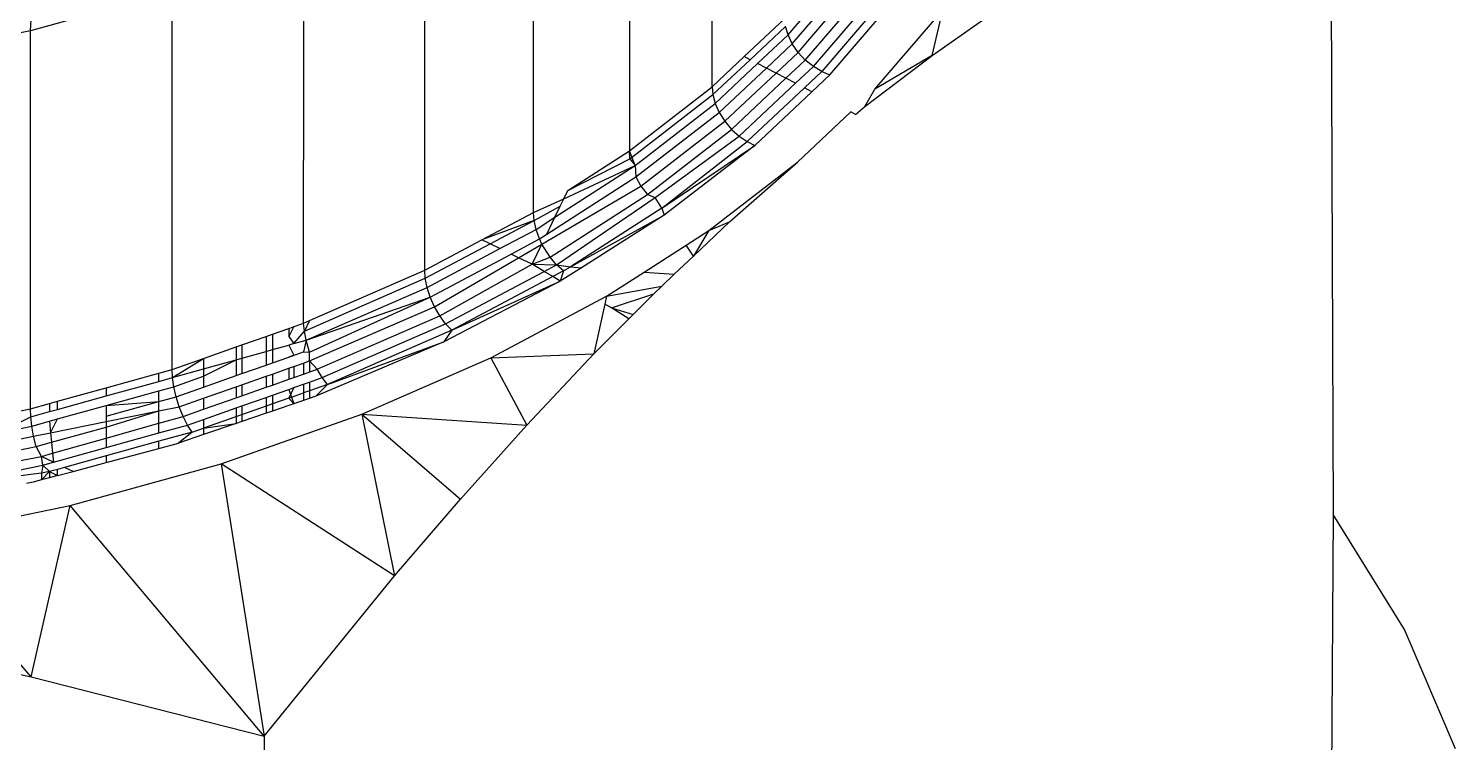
# Model space of a CAD drawing. Header units: millimetres. Extents: x 153 to 4750, y 92 to 3343.
# Drawn here: x 4268.25 to 4275.19, y 1670.37 to 1673.84 of the extents above; entities that cross this region are included whole.
import ezdxf

# ---------------------------------------------------------------- set-up
doc = ezdxf.new("R2010")
doc.units = ezdxf.units.MM

msp = doc.modelspace()

# ---------------------------------------------------------------- linework, layer by layer
for p, q in [((4271.5785, 1673.5557), (4271.5785, 1675.3928)), ((4271.1752, 1675.0806), (4271.1752, 1673.2434)), ((4274.5843, 1674.8133), (4274.597, 1671.4763)), ((4270.709, 1672.9441), (4270.709, 1674.7812)), ((4268.2635, 1673.8277), (4268.3019, 1674.4702)), ((4270.1808, 1672.6633), (4270.1808, 1674.5004)), ((4269.5909, 1672.4061), (4269.5934, 1674.2441)), ((4271.9469, 1673.8075), (4272.2568, 1674.1692)), ((4271.9672, 1673.7644), (4272.278, 1674.1273)), ((4271.9956, 1673.7227), (4272.3078, 1674.0871)), ((4272.0306, 1673.685), (4272.3444, 1674.0513)), ((4268.9519, 1674.0181), (4268.2635, 1673.8277)), ((4268.9519, 1672.181), (4268.9519, 1674.0181)), ((4272.0698, 1673.6535), (4272.3855, 1674.022)), ((4272.4281, 1674.0003), (4272.1104, 1673.6296)), ((4272.1502, 1673.6135), (4272.4697, 1673.9864)), ((4272.369, 1673.5435), (4272.6987, 1673.9284)), ((4272.6474, 1673.7073), (4272.9733, 1673.9358)), ((4272.6474, 1673.7073), (4272.6987, 1673.9284)), ((4268.2635, 1673.8277), (4267.5373, 1673.6772)), ((4268.2635, 1671.9906), (4268.2635, 1673.8277)), ((4271.9316, 1673.8875), (4271.7341, 1673.7019)), ((4271.9352, 1673.8492), (4271.7627, 1673.6871)), ((4271.9469, 1673.8075), (4271.9352, 1673.8492)), ((4271.9469, 1673.8075), (4271.7989, 1673.6683)), ((4271.9672, 1673.7644), (4271.8414, 1673.6462)), ((4271.9672, 1673.7644), (4271.9469, 1673.8075)), ((4271.9956, 1673.7227), (4271.9672, 1673.7644)), ((4271.7341, 1673.7019), (4271.5785, 1673.5557)), ((4271.7627, 1673.6871), (4271.5819, 1673.5172)), ((4271.7627, 1673.6871), (4271.7341, 1673.7019)), ((4271.9956, 1673.7227), (4271.8883, 1673.6219)), ((4272.0306, 1673.685), (4271.9367, 1673.5968)), ((4272.0306, 1673.685), (4271.9956, 1673.7227)), ((4272.0698, 1673.6535), (4272.0306, 1673.685)), ((4272.3205, 1673.4588), (4272.6474, 1673.7073)), ((4272.6474, 1673.7073), (4272.369, 1673.5435)), ((4271.7989, 1673.6683), (4271.593, 1673.4748)), ((4271.8414, 1673.6462), (4271.6122, 1673.4308)), ((4271.8883, 1673.6219), (4271.6391, 1673.3876)), ((4271.8414, 1673.6462), (4271.7989, 1673.6683)), ((4271.8883, 1673.6219), (4271.8414, 1673.6462)), ((4271.9367, 1673.5968), (4271.8883, 1673.6219)), ((4272.0698, 1673.6535), (4271.9835, 1673.5725)), ((4272.1104, 1673.6296), (4272.0261, 1673.5504)), ((4272.0628, 1673.5313), (4272.1502, 1673.6135)), ((4272.1104, 1673.6296), (4272.0698, 1673.6535)), ((4272.1104, 1673.6296), (4272.1502, 1673.6135)), ((4271.1752, 1673.2434), (4271.5785, 1673.5557)), ((4271.5785, 1673.5557), (4271.5819, 1673.5172)), ((4271.9367, 1673.5968), (4271.6722, 1673.3481)), ((4271.9835, 1673.5725), (4271.7092, 1673.3147)), ((4272.0261, 1673.5504), (4271.7477, 1673.2887)), ((4271.9835, 1673.5725), (4271.9367, 1673.5968)), ((4272.0628, 1673.5313), (4272.0261, 1673.5504)), ((4272.3205, 1673.4588), (4272.369, 1673.5435)), ((4271.1784, 1673.2048), (4271.5819, 1673.5172)), ((4271.2028, 1673.1728), (4271.593, 1673.4748)), ((4271.5819, 1673.5172), (4271.593, 1673.4748)), ((4271.593, 1673.4748), (4271.6122, 1673.4308)), ((4271.7854, 1673.2705), (4272.0628, 1673.5313)), ((4271.2067, 1673.1169), (4271.6122, 1673.4308)), ((4271.6122, 1673.4308), (4271.6391, 1673.3876)), ((4271.9923, 1673.1895), (4272.2517, 1673.4333)), ((4272.2748, 1673.4213), (4272.2517, 1673.4333)), ((4272.2748, 1673.4213), (4272.3205, 1673.4588)), ((4271.2319, 1673.0724), (4271.6391, 1673.3876)), ((4271.2628, 1673.0312), (4271.6722, 1673.3481)), ((4271.6391, 1673.3876), (4271.6722, 1673.3481)), ((4271.6722, 1673.3481), (4271.7092, 1673.3147)), ((4271.3008, 1673.0168), (4271.7092, 1673.3147)), ((4271.334, 1672.9661), (4271.7477, 1673.2887)), ((4271.334, 1672.9661), (4271.7854, 1673.2705)), ((4271.7854, 1673.2705), (4271.3446, 1672.931)), ((4271.7092, 1673.3147), (4271.7477, 1673.2887)), ((4271.7477, 1673.2887), (4271.7854, 1673.2705)), ((4270.8761, 1673.0514), (4271.1752, 1673.2434)), ((4270.8761, 1673.0514), (4271.1784, 1673.2048)), ((4271.2028, 1673.1728), (4271.1752, 1673.2434)), ((4271.1784, 1673.2048), (4271.1752, 1673.2434)), ((4271.1784, 1673.2048), (4271.2028, 1673.1728)), ((4270.8134, 1672.9212), (4271.2028, 1673.1728)), ((4270.8566, 1673.0108), (4271.2028, 1673.1728)), ((4271.2028, 1673.1728), (4271.2067, 1673.1169)), ((4271.5622, 1672.8565), (4271.9923, 1673.1895)), ((4271.6627, 1672.8984), (4271.9923, 1673.1895)), ((4270.7506, 1672.7909), (4271.2319, 1673.0724)), ((4270.7737, 1672.8388), (4271.2067, 1673.1169)), ((4271.2067, 1673.1169), (4271.2319, 1673.0724)), ((4271.2319, 1673.0724), (4271.2628, 1673.0312)), ((4270.709, 1672.9441), (4270.8566, 1673.0108)), ((4270.7896, 1672.7273), (4271.2628, 1673.0312)), ((4270.8215, 1672.6902), (4271.3008, 1673.0168)), ((4270.8391, 1672.9745), (4270.8566, 1673.0108)), ((4270.8566, 1673.0108), (4270.8761, 1673.0514)), ((4271.2628, 1673.0312), (4271.3008, 1673.0168)), ((4271.334, 1672.9661), (4271.3008, 1673.0168)), ((4270.4583, 1672.8108), (4270.709, 1672.9441)), ((4270.712, 1672.9052), (4270.709, 1672.9441)), ((4270.712, 1672.9052), (4270.8391, 1672.9745)), ((4270.7215, 1672.8618), (4270.8134, 1672.9212)), ((4270.7737, 1672.8388), (4270.8134, 1672.9212)), ((4270.8134, 1672.9212), (4270.8391, 1672.9745)), ((4271.334, 1672.9661), (4270.8894, 1672.6797)), ((4270.8894, 1672.6797), (4271.3446, 1672.931)), ((4271.3446, 1672.931), (4270.942, 1672.676)), ((4271.334, 1672.9661), (4271.3446, 1672.931)), ((4270.712, 1672.9052), (4270.4583, 1672.8108)), ((4270.4982, 1672.7916), (4270.712, 1672.9052)), ((4270.546, 1672.7685), (4270.7215, 1672.8618)), ((4270.7215, 1672.8618), (4270.712, 1672.9052)), ((4270.738, 1672.8159), (4270.7215, 1672.8618)), ((4271.4521, 1672.7858), (4271.5622, 1672.8565)), ((4271.487, 1672.7325), (4271.6627, 1672.8984)), ((4271.5622, 1672.8565), (4271.487, 1672.7325)), ((4271.5622, 1672.8565), (4271.6627, 1672.8984)), ((4270.1808, 1672.6633), (4270.4583, 1672.8108)), ((4270.1834, 1672.6243), (4270.4982, 1672.7916)), ((4270.4982, 1672.7916), (4270.4583, 1672.8108)), ((4270.546, 1672.7685), (4270.4982, 1672.7916)), ((4270.6, 1672.7425), (4270.738, 1672.8159)), ((4270.6368, 1672.7247), (4270.7506, 1672.7909)), ((4270.7033, 1672.6926), (4270.7506, 1672.7909)), ((4270.738, 1672.8159), (4270.7737, 1672.8388)), ((4270.7506, 1672.7909), (4270.738, 1672.8159)), ((4270.7896, 1672.7273), (4270.7506, 1672.7909)), ((4271.2479, 1672.6547), (4271.4521, 1672.7858)), ((4271.487, 1672.7325), (4271.4521, 1672.7858)), ((4270.192, 1672.5804), (4270.546, 1672.7685)), ((4270.2069, 1672.5335), (4270.6, 1672.7425)), ((4270.2278, 1672.4865), (4270.6368, 1672.7247)), ((4270.6368, 1672.7247), (4270.6, 1672.7425)), ((4270.7033, 1672.6926), (4270.6368, 1672.7247)), ((4270.7033, 1672.6926), (4270.7896, 1672.7273)), ((4270.8215, 1672.6902), (4270.7896, 1672.7273)), ((4271.487, 1672.7325), (4271.3938, 1672.6445)), ((4269.6201, 1672.4187), (4270.1808, 1672.6633)), ((4270.1834, 1672.6243), (4270.1808, 1672.6633)), ((4270.2533, 1672.4423), (4270.7033, 1672.6926)), ((4270.2821, 1672.4035), (4270.7608, 1672.6579)), ((4270.7033, 1672.6926), (4270.8215, 1672.6902)), ((4270.7608, 1672.6579), (4270.7033, 1672.6926)), ((4270.7608, 1672.6579), (4270.8215, 1672.6902)), ((4270.8026, 1672.6328), (4270.7608, 1672.6579)), ((4270.8546, 1672.6604), (4270.8026, 1672.6328)), ((4270.8546, 1672.6604), (4270.8215, 1672.6902)), ((4270.8215, 1672.6902), (4270.8894, 1672.6797)), ((4270.942, 1672.676), (4270.839, 1672.6108)), ((4270.8546, 1672.6604), (4270.839, 1672.6108)), ((4270.8546, 1672.6604), (4270.8894, 1672.6797)), ((4270.8894, 1672.6797), (4270.942, 1672.676)), ((4271.0649, 1672.5372), (4271.2479, 1672.6547)), ((4271.2479, 1672.6547), (4271.3938, 1672.6445)), ((4271.3938, 1672.6445), (4271.3324, 1672.5866)), ((4269.5957, 1672.3679), (4270.1834, 1672.6243)), ((4269.6033, 1672.3235), (4270.192, 1672.5804)), ((4270.192, 1672.5804), (4270.1834, 1672.6243)), ((4270.2069, 1672.5335), (4270.192, 1672.5804)), ((4270.839, 1672.6108), (4270.2726, 1672.3158)), ((4270.8026, 1672.6328), (4270.312, 1672.372)), ((4270.312, 1672.372), (4270.839, 1672.6108)), ((4270.839, 1672.6108), (4270.8026, 1672.6328)), ((4271.0649, 1672.5372), (4271.3324, 1672.5866)), ((4271.2946, 1672.5486), (4271.3324, 1672.5866)), ((4269.6033, 1672.3235), (4270.2069, 1672.5335)), ((4269.6201, 1672.2658), (4270.2069, 1672.5335)), ((4270.2278, 1672.4865), (4270.2069, 1672.5335)), ((4270.5014, 1672.2377), (4271.0649, 1672.5372)), ((4271.0649, 1672.5372), (4271.0562, 1672.4979)), ((4271.0878, 1672.4804), (4271.2946, 1672.5486)), ((4271.1946, 1672.4484), (4271.2946, 1672.5486)), ((4269.6201, 1672.2226), (4270.2278, 1672.4865)), ((4269.6571, 1672.1822), (4270.2533, 1672.4423)), ((4270.2533, 1672.4423), (4270.2278, 1672.4865)), ((4270.2821, 1672.4035), (4270.2533, 1672.4423)), ((4271.0562, 1672.4979), (4271.0033, 1672.2566)), ((4271.0878, 1672.4804), (4271.0562, 1672.4979)), ((4271.0878, 1672.4804), (4271.1946, 1672.4484)), ((4271.173, 1672.4268), (4271.0878, 1672.4804)), ((4271.173, 1672.4268), (4271.1946, 1672.4484)), ((4269.4396, 1672.3528), (4269.5194, 1672.3809)), ((4269.5194, 1672.3809), (4269.5909, 1672.4061)), ((4269.5446, 1672.3898), (4269.5194, 1672.341)), ((4269.5194, 1672.3809), (4269.5194, 1672.341)), ((4269.5446, 1672.3071), (4269.5957, 1672.3679)), ((4269.5909, 1672.4061), (4269.6201, 1672.4187)), ((4269.5957, 1672.3679), (4269.5909, 1672.4061)), ((4269.6201, 1672.4187), (4269.5957, 1672.3679)), ((4269.6033, 1672.3235), (4269.5957, 1672.3679)), ((4269.6823, 1672.1419), (4270.2821, 1672.4035)), ((4270.312, 1672.372), (4269.7085, 1672.1087)), ((4270.312, 1672.372), (4270.2726, 1672.3158)), ((4270.312, 1672.372), (4270.2821, 1672.4035)), ((4271.0033, 1672.2566), (4271.173, 1672.4268)), ((4269.2637, 1672.2909), (4269.2919, 1672.3008)), ((4269.2919, 1672.3008), (4269.4089, 1672.342)), ((4269.2919, 1672.3008), (4269.2919, 1672.2363)), ((4269.4089, 1672.342), (4269.4396, 1672.3528)), ((4269.4089, 1672.342), (4269.4089, 1672.2691)), ((4269.4396, 1672.3528), (4269.4396, 1672.2777)), ((4269.4396, 1672.2777), (4269.5194, 1672.3)), ((4269.5194, 1672.341), (4269.5446, 1672.3071)), ((4269.5446, 1672.3071), (4269.5194, 1672.3)), ((4269.5194, 1672.3), (4269.5446, 1672.2506)), ((4269.5446, 1672.3071), (4269.6033, 1672.3235)), ((4269.6033, 1672.3235), (4269.5909, 1672.2669)), ((4269.6201, 1672.2658), (4269.6033, 1672.3235)), ((4270.2726, 1672.3158), (4269.6514, 1672.0515)), ((4269.7085, 1672.1087), (4270.2726, 1672.3158)), ((4268.9519, 1672.181), (4269.105, 1672.235)), ((4268.9539, 1672.1417), (4269.105, 1672.235)), ((4269.105, 1672.235), (4269.2637, 1672.2909)), ((4269.105, 1672.235), (4269.105, 1672.184)), ((4269.105, 1672.184), (4269.2637, 1672.2284)), ((4269.105, 1672.148), (4269.2637, 1672.2284)), ((4269.2637, 1672.2909), (4269.2637, 1672.2284)), ((4269.2637, 1672.2284), (4269.2919, 1672.2363)), ((4269.2637, 1672.2284), (4269.2637, 1672.1517)), ((4269.2919, 1672.2363), (4269.4089, 1672.2691)), ((4269.2919, 1672.2363), (4269.2919, 1672.1616)), ((4269.4089, 1672.2691), (4269.4396, 1672.2777)), ((4269.4089, 1672.2691), (4269.4089, 1672.2028)), ((4269.4396, 1672.2777), (4269.4396, 1672.2136)), ((4269.4396, 1672.2136), (4269.5194, 1672.2417)), ((4269.5194, 1672.2417), (4269.5909, 1672.2669)), ((4269.5446, 1672.2506), (4269.5194, 1672.2417)), ((4269.5909, 1672.2669), (4269.6201, 1672.2658)), ((4269.6201, 1672.2226), (4269.6201, 1672.2658)), ((4269.8749, 1671.9643), (4270.5014, 1672.2377)), ((4270.5014, 1672.2377), (4271.0033, 1672.2566)), ((4270.5014, 1672.2377), (4270.6768, 1671.9107)), ((4270.6768, 1671.9107), (4271.0033, 1672.2566)), ((4268.6317, 1672.0924), (4268.8885, 1672.1635)), ((4268.8885, 1672.1635), (4268.9519, 1672.181)), ((4268.8885, 1672.1236), (4268.8885, 1672.1635)), ((4268.9539, 1672.1417), (4268.9519, 1672.181)), ((4268.9539, 1672.1417), (4269.105, 1672.184)), ((4269.105, 1672.184), (4269.105, 1672.148)), ((4269.2637, 1672.1517), (4269.2919, 1672.1616)), ((4269.2919, 1672.1616), (4269.4089, 1672.2028)), ((4269.4089, 1672.2028), (4269.4396, 1672.2136)), ((4269.4089, 1672.1482), (4269.4396, 1672.159)), ((4269.4396, 1672.159), (4269.5194, 1672.1871)), ((4269.4396, 1672.159), (4269.4396, 1672.1055)), ((4269.5194, 1672.1871), (4269.5446, 1672.196)), ((4269.5194, 1672.1871), (4269.5194, 1672.1336)), ((4269.5446, 1672.196), (4269.5909, 1672.2123)), ((4269.5446, 1672.196), (4269.5446, 1672.1425)), ((4269.5446, 1672.1425), (4269.5909, 1672.1589)), ((4269.5909, 1672.2123), (4269.6201, 1672.2226)), ((4269.5909, 1672.2123), (4269.5909, 1672.1589)), ((4269.5909, 1672.1589), (4269.6571, 1672.1822)), ((4269.6201, 1672.2226), (4269.6201, 1672.1692)), ((4269.6571, 1672.1822), (4269.6201, 1672.2226)), ((4269.6823, 1672.1419), (4269.6571, 1672.1822)), ((4268.3958, 1672.0272), (4268.6317, 1672.0924)), ((4268.6317, 1672.0526), (4268.8885, 1672.1236)), ((4268.6317, 1672.0924), (4268.6317, 1672.0526)), ((4268.8885, 1672.1236), (4268.9539, 1672.1417)), ((4268.8885, 1672.0771), (4268.9602, 1672.097)), ((4268.9602, 1672.097), (4268.9539, 1672.1417)), ((4268.9602, 1672.097), (4269.105, 1672.148)), ((4268.9713, 1672.0486), (4268.9602, 1672.097)), ((4268.9713, 1672.0486), (4269.105, 1672.0957)), ((4269.105, 1672.0957), (4269.2637, 1672.1517)), ((4269.105, 1672.148), (4269.105, 1672.0957)), ((4269.105, 1672.0411), (4269.2637, 1672.0971)), ((4269.2637, 1672.0971), (4269.2919, 1672.107)), ((4269.2637, 1672.0971), (4269.2637, 1672.0436)), ((4269.2919, 1672.107), (4269.4089, 1672.1482)), ((4269.2919, 1672.107), (4269.2919, 1672.0535)), ((4269.2919, 1672.0535), (4269.4089, 1672.0947)), ((4269.4089, 1672.1482), (4269.4089, 1672.0947)), ((4269.4089, 1672.0947), (4269.4396, 1672.1055)), ((4269.4396, 1672.1055), (4269.5194, 1672.1336)), ((4269.5194, 1672.1336), (4269.5446, 1672.1425)), ((4269.5446, 1672.0933), (4269.5194, 1672.0421)), ((4269.5194, 1672.0844), (4269.5446, 1672.0933)), ((4269.5446, 1672.0933), (4269.5909, 1672.1096)), ((4269.5909, 1672.1096), (4269.6201, 1672.1199)), ((4269.5909, 1672.1096), (4269.5909, 1672.0673)), ((4269.6201, 1672.1199), (4269.6823, 1672.1419)), ((4269.6201, 1672.1199), (4269.6201, 1672.0776)), ((4269.7085, 1672.1087), (4269.6201, 1672.0776)), ((4269.7085, 1672.1087), (4269.6514, 1672.0515)), ((4269.7085, 1672.1087), (4269.6823, 1672.1419)), ((4268.2635, 1671.9906), (4268.356, 1672.0162)), ((4268.356, 1672.0162), (4268.3958, 1672.0272)), ((4268.356, 1672.0162), (4268.356, 1671.9763)), ((4268.3958, 1671.9873), (4268.6317, 1672.0526)), ((4268.3958, 1671.9873), (4268.3958, 1672.0272)), ((4268.6317, 1672.0061), (4268.8885, 1672.0771)), ((4268.6317, 1672.0061), (4268.8885, 1672.0257)), ((4268.6317, 1671.9547), (4268.8885, 1672.0257)), ((4268.8885, 1672.0257), (4268.8885, 1672.0771)), ((4268.8885, 1672.0257), (4268.9713, 1672.0486)), ((4268.8885, 1671.9797), (4268.8885, 1672.0257)), ((4268.9869, 1671.9995), (4268.9713, 1672.0486)), ((4268.9869, 1671.9995), (4269.105, 1672.0411)), ((4269.105, 1671.9876), (4269.2637, 1672.0436)), ((4269.105, 1672.0411), (4269.105, 1671.9876)), ((4269.2637, 1672.0436), (4269.2919, 1672.0535)), ((4269.2919, 1672.0043), (4269.4089, 1672.0455)), ((4269.4089, 1672.0455), (4269.4396, 1672.0563)), ((4269.4089, 1672.0455), (4269.4089, 1672.0032)), ((4269.4396, 1672.0563), (4269.5194, 1672.0844)), ((4269.4396, 1672.0563), (4269.4396, 1672.014)), ((4269.5194, 1672.0421), (4269.4396, 1672.014)), ((4269.5194, 1672.0844), (4269.5446, 1672.015)), ((4269.5194, 1672.0421), (4269.5909, 1672.0673)), ((4269.5194, 1672.0421), (4269.5446, 1672.015)), ((4269.5909, 1672.0308), (4269.5194, 1672.0064)), ((4269.6201, 1672.0776), (4269.5909, 1672.0673)), ((4269.5909, 1672.0673), (4269.5909, 1672.0308)), ((4269.6514, 1672.0515), (4269.5909, 1672.0308)), ((4269.6201, 1672.0776), (4269.6201, 1672.0408)), ((4268.0955, 1671.9558), (4268.2635, 1671.9906)), ((4268.1073, 1671.8723), (4268.2651, 1671.9512)), ((4268.2651, 1671.9512), (4268.2635, 1671.9906)), ((4268.2651, 1671.9512), (4268.356, 1671.9763)), ((4268.2703, 1671.9061), (4268.2651, 1671.9512)), ((4268.356, 1671.9763), (4268.3958, 1671.9873)), ((4268.3958, 1671.9408), (4268.6317, 1672.0061)), ((4268.6317, 1672.0061), (4268.6317, 1671.9547)), ((4268.6317, 1671.9013), (4268.8885, 1671.9797)), ((4268.6317, 1671.928), (4268.8885, 1671.9797)), ((4268.6317, 1671.9547), (4268.6317, 1671.928)), ((4268.8885, 1671.9797), (4268.9869, 1671.9995)), ((4268.8885, 1671.9196), (4268.8885, 1671.9797)), ((4268.8885, 1671.9196), (4269.0059, 1671.9527)), ((4269.0059, 1671.9527), (4268.9869, 1671.9995)), ((4269.0059, 1671.9527), (4269.105, 1671.9876)), ((4269.0273, 1671.9111), (4269.0059, 1671.9527)), ((4269.4089, 1672.0032), (4269.105, 1671.8961)), ((4269.105, 1671.9384), (4269.2637, 1671.9944)), ((4269.1907, 1671.7232), (4269.8749, 1671.9643)), ((4269.2637, 1671.9944), (4269.2919, 1672.0043)), ((4269.2637, 1671.9944), (4269.2637, 1671.9189)), ((4269.2919, 1672.0043), (4269.2919, 1671.9285)), ((4269.4089, 1671.9686), (4269.2919, 1671.9285)), ((4269.4396, 1672.014), (4269.4089, 1672.0032)), ((4269.4089, 1672.0032), (4269.4089, 1671.9686)), ((4269.4396, 1671.9791), (4269.4089, 1671.9686)), ((4269.4396, 1672.014), (4269.4396, 1671.9791)), ((4269.5194, 1672.0064), (4269.4396, 1671.9791)), ((4269.5446, 1672.015), (4269.5194, 1672.0064)), ((4269.8749, 1671.9643), (4270.6768, 1671.9107)), ((4269.8749, 1671.9643), (4270.3537, 1671.5509)), ((4269.8749, 1671.9643), (4270.0335, 1671.1782)), ((4268.1073, 1671.8723), (4268.2703, 1671.9061)), ((4268.2703, 1671.9061), (4268.356, 1671.9298)), ((4268.2792, 1671.8571), (4268.2703, 1671.9061)), ((4268.356, 1671.9298), (4268.3958, 1671.9408)), ((4268.356, 1671.9298), (4268.3615, 1671.8737)), ((4268.3615, 1671.8737), (4268.3958, 1671.9408)), ((4268.3615, 1671.8737), (4268.6317, 1671.928)), ((4268.3659, 1671.8278), (4268.6317, 1671.9013)), ((4268.6317, 1671.928), (4268.6317, 1671.9013)), ((4268.6317, 1671.8472), (4268.8885, 1671.9196)), ((4268.6317, 1671.9013), (4268.6317, 1671.8472)), ((4268.8885, 1671.8727), (4268.8885, 1671.9196)), ((4268.8885, 1671.8727), (4269.0273, 1671.9111)), ((4269.0495, 1671.8765), (4268.8885, 1671.832)), ((4269.0495, 1671.8765), (4268.983, 1671.8228)), ((4269.0273, 1671.9111), (4269.105, 1671.9384)), ((4269.0495, 1671.8765), (4269.0273, 1671.9111)), ((4269.0495, 1671.8765), (4269.105, 1671.8961)), ((4269.105, 1671.9384), (4269.105, 1671.8646)), ((4269.2637, 1671.9189), (4269.105, 1671.8646)), ((4269.105, 1671.8961), (4269.2637, 1671.9189)), ((4269.2919, 1671.9285), (4269.2637, 1671.9189)), ((4270.3537, 1671.5509), (4270.6768, 1671.9107)), ((4267.9414, 1671.7346), (4268.2917, 1671.8072)), ((4268.1143, 1671.823), (4268.2792, 1671.8571)), ((4268.2792, 1671.8571), (4268.3615, 1671.8737)), ((4268.2917, 1671.8072), (4268.2792, 1671.8571)), ((4268.2917, 1671.8072), (4268.3659, 1671.8278)), ((4268.317, 1671.7584), (4268.2917, 1671.8072)), ((4268.3615, 1671.8737), (4268.3659, 1671.8278)), ((4268.3659, 1671.8278), (4268.3712, 1671.7737)), ((4268.3712, 1671.7737), (4268.6317, 1671.8472)), ((4268.6317, 1671.8016), (4268.8885, 1671.8727)), ((4268.6317, 1671.8472), (4268.6317, 1671.8016)), ((4268.8885, 1671.832), (4268.6317, 1671.7609)), ((4268.8885, 1671.7975), (4268.8885, 1671.832)), ((4268.8885, 1671.7975), (4268.983, 1671.8228)), ((4269.105, 1671.8646), (4268.983, 1671.8228)), ((4268.0954, 1671.7156), (4268.317, 1671.7584)), ((4268.317, 1671.7584), (4268.3712, 1671.7737)), ((4268.3754, 1671.7307), (4268.317, 1671.7584)), ((4268.3244, 1671.7166), (4268.317, 1671.7584)), ((4268.3712, 1671.7737), (4268.3754, 1671.7307)), ((4268.3754, 1671.7307), (4268.6317, 1671.8016)), ((4268.6317, 1671.7609), (4268.4295, 1671.705)), ((4268.6317, 1671.7286), (4268.8885, 1671.7975)), ((4268.6317, 1671.7609), (4268.6317, 1671.7286)), ((4268.1266, 1671.6756), (4268.3244, 1671.7166)), ((4268.317, 1671.6765), (4268.1767, 1671.6596)), ((4268.3244, 1671.7166), (4268.317, 1671.6765)), ((4268.356, 1671.6847), (4268.317, 1671.6443)), ((4268.356, 1671.6847), (4268.317, 1671.6765)), ((4268.317, 1671.6765), (4268.317, 1671.6443)), ((4268.3244, 1671.7166), (4268.3754, 1671.7307)), ((4268.356, 1671.6847), (4268.3244, 1671.7166)), ((4268.3958, 1671.6957), (4268.356, 1671.6847)), ((4268.356, 1671.6847), (4268.356, 1671.6547)), ((4268.356, 1671.6847), (4268.3958, 1671.6654)), ((4268.4295, 1671.705), (4268.3958, 1671.6957)), ((4268.3958, 1671.6654), (4268.3958, 1671.6957)), ((4268.3958, 1671.6654), (4268.4707, 1671.6855)), ((4268.4707, 1671.6855), (4268.4295, 1671.705)), ((4268.4563, 1671.5201), (4269.1907, 1671.7232)), ((4268.4707, 1671.6855), (4268.6317, 1671.7286)), ((4269.1907, 1671.7232), (4269.4004, 1670.3989)), ((4270.0335, 1671.1782), (4269.1907, 1671.7232)), ((4268.2773, 1671.6336), (4268.2452, 1671.6272)), ((4268.317, 1671.6443), (4268.2773, 1671.6336)), ((4268.356, 1671.6547), (4268.317, 1671.6443)), ((4268.3958, 1671.6654), (4268.356, 1671.6547)), ((4270.0335, 1671.1782), (4270.3537, 1671.5509)), ((4267.6817, 1671.3596), (4268.4563, 1671.5201)), ((4268.2677, 1670.6877), (4268.4563, 1671.5201)), ((4269.4004, 1670.3989), (4268.4563, 1671.5201)), ((4274.597, 1671.4763), (4274.5843, 1669.4482)), ((4274.9444, 1670.9174), (4274.597, 1671.4763)), ((4268.2677, 1670.6877), (4267.6817, 1671.3596)), ((4269.4004, 1670.3989), (4270.0335, 1671.1782)), ((4275.1916, 1670.3376), (4274.9444, 1670.9174)), ((4267.6972, 1670.8116), (4268.2677, 1670.6877)), ((4268.2677, 1670.6877), (4269.4004, 1670.3989)), ((4269.4004, 1670.3989), (4269.4004, 1665.0338))]:
    msp.add_line(p, q)

doc.saveas('drawing.dxf')
